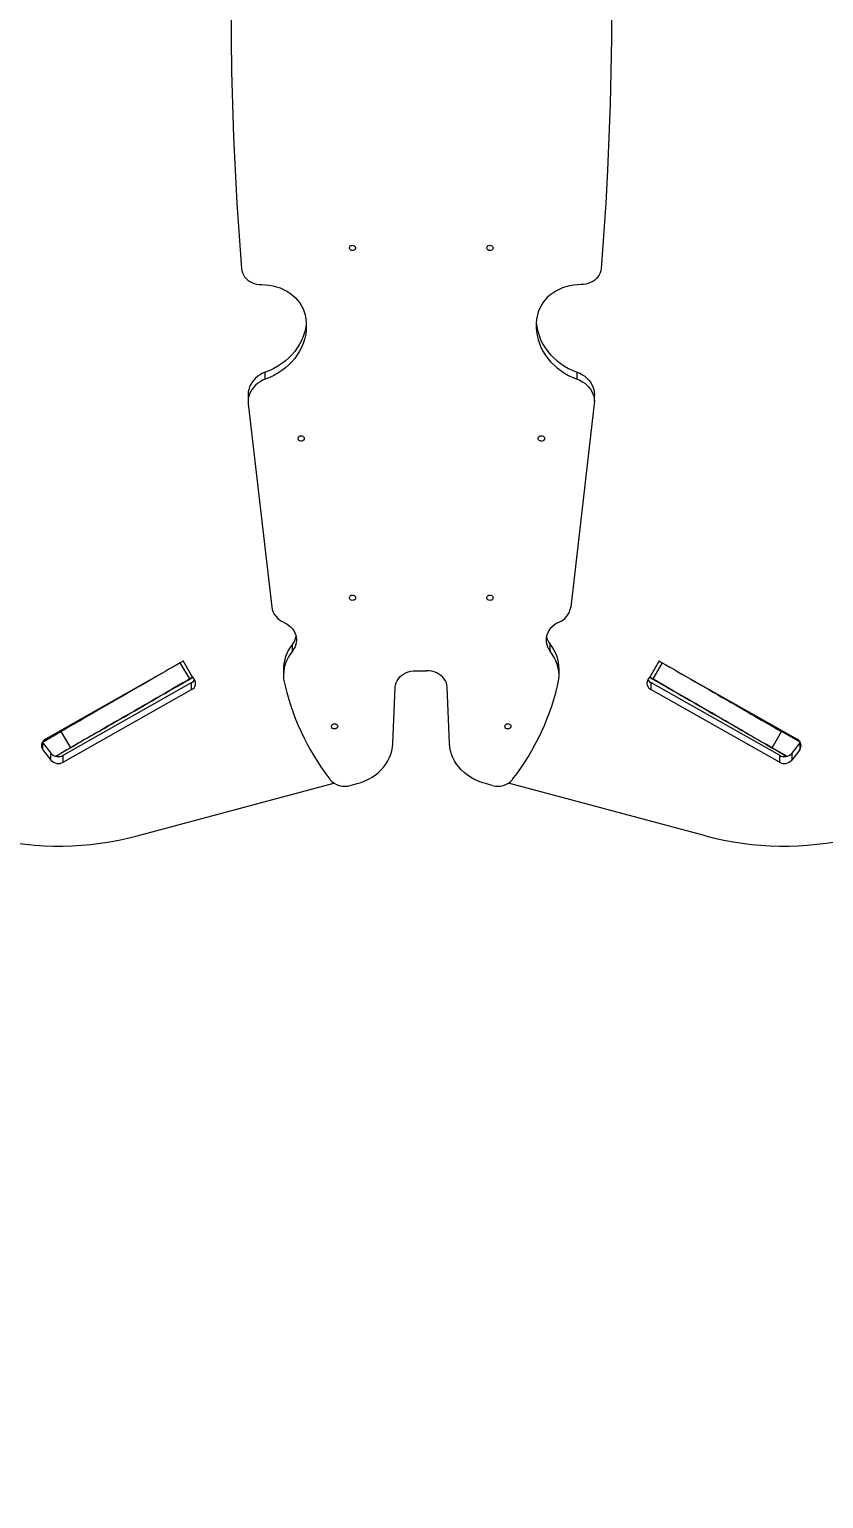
# Model space of a CAD drawing. Header units: millimetres. Extents: x -8422 to 28150, y -6982 to 5510.
# Drawn here: x -1026 to -139, y -2761 to -1119 of the extents above; entities that cross this region are included whole.
import ezdxf

# ---------------------------------------------------------------- set-up
doc = ezdxf.new("R2010")
doc.units = ezdxf.units.MM
for name, color, linetype in [('DIKOM_ОБЪЕКТ', 7, 'Continuous'), ('DIKOM_РАЗМЕР_ЗОНА', 7, 'Continuous'), ('DIKOM_РАЗМЕР_ОБЪЕКТА', 7, 'Continuous')]:
    doc.layers.add(name, color=color, linetype=linetype)
doc.styles.add('style1', font='arial.ttf', dxfattribs={"width": 0.8})
doc.dimstyles.new('1-50', dxfattribs={"dimtxt": 300, "dimasz": 200, "dimexe": 100, "dimexo": 0, "dimgap": 100, "dimtad": 1, "dimdec": 0, "dimtxsty": 'style1', "dimcen": 0, "dimclrd": 7, "dimclre": 7, "dimadec": 1, "dimazin": 2, "dimtfac": 1, "dimtdec": 0, "dimtmove": 1, "dimatfit": 3, "dimfxl": 0, "dimlwd": 25, "dimlwe": 18, "dimarcsym": 0})

# ---------------------------------------------------------------- blocks, each defined once
blk = doc.blocks.new('*D0')
at = {"layer": 'Defpoints', "color": 0, "transparency": 16777216}
for p in [(1363.3, 4015), (-6011, -2710), (-2661.5, -2710)]:
    blk.add_point(p, dxfattribs=at)
at = {"layer": 'DIKOM_РАЗМЕР_ОБЪЕКТА', "color": 7, "lineweight": 18, "transparency": 16777216}
for p, q in [((1363.3, 4015), (-6111, 4015)), ((-2661.5, -2710), (-6111, -2710))]:
    blk.add_line(p, q, dxfattribs=at)
at = {"layer": 'DIKOM_РАЗМЕР_ОБЪЕКТА', "color": 7, "lineweight": 25, "transparency": 16777216}
blk.add_line((-6011, 3815), (-6011, -2510), dxfattribs=at)
at = {"layer": 'DIKOM_РАЗМЕР_ОБЪЕКТА', "color": 7, "transparency": 16777216}
for points in [[(-6044.3, 3815), (-5977.6, 3815), (-6011, 4015)], [(-6044.3, -2510), (-5977.6, -2510), (-6011, -2710)]]:
    blk.add_solid(points, dxfattribs=at)
at = {"layer": 'DIKOM_РАЗМЕР_ОБЪЕКТА', "color": 0, "transparency": 16777216, "insert": (-6264.1, 652.5), "char_height": 300, "attachment_point": 5, "rotation": 90, "style": 'style1'}
blk.add_mtext('6700', dxfattribs=at)
blk = doc.blocks.new('*D1')
at = {"layer": 'Defpoints', "color": 0, "transparency": 16777216}
for p in [(-5348.3, 1737), (6047.5, 1360.2), (6047.5, -3315.3)]:
    blk.add_point(p, dxfattribs=at)
at = {"layer": 'DIKOM_РАЗМЕР_ОБЪЕКТА', "color": 7, "lineweight": 18, "transparency": 16777216}
for p, q in [((-5348.3, 1737), (-5348.3, -3415.3)), ((6047.5, 1360.2), (6047.5, -3415.3))]:
    blk.add_line(p, q, dxfattribs=at)
at = {"layer": 'DIKOM_РАЗМЕР_ОБЪЕКТА', "color": 7, "lineweight": 25, "transparency": 16777216}
blk.add_line((-5148.3, -3315.3), (5847.5, -3315.3), dxfattribs=at)
at = {"layer": 'DIKOM_РАЗМЕР_ОБЪЕКТА', "color": 7, "transparency": 16777216}
for points in [[(-5148.3, -3282), (-5148.3, -3348.7), (-5348.3, -3315.3)], [(5847.5, -3282), (5847.5, -3348.7), (6047.5, -3315.3)]]:
    blk.add_solid(points, dxfattribs=at)
at = {"layer": 'DIKOM_РАЗМЕР_ОБЪЕКТА', "color": 0, "transparency": 16777216, "insert": (349.6, -3062.2), "char_height": 300, "attachment_point": 5, "style": 'style1'}
blk.add_mtext('11400', dxfattribs=at)
blk = doc.blocks.new('*D2')
at = {"layer": 'Defpoints', "color": 0, "transparency": 16777216}
for p in [(8043.9, 833.9), (-7345.5, 649), (8043.9, -5007.3)]:
    blk.add_point(p, dxfattribs=at)
at = {"layer": 'DIKOM_РАЗМЕР_ЗОНА', "color": 7, "lineweight": 18, "transparency": 16777216}
for p, q in [((8043.9, 833.9), (8043.9, -5107.3)), ((-7345.5, 649), (-7345.5, -5107.3))]:
    blk.add_line(p, q, dxfattribs=at)
at = {"layer": 'DIKOM_РАЗМЕР_ЗОНА', "color": 7, "lineweight": 25, "transparency": 16777216}
blk.add_line((-7145.5, -5007.3), (7843.9, -5007.3), dxfattribs=at)
at = {"layer": 'DIKOM_РАЗМЕР_ЗОНА', "color": 7, "transparency": 16777216}
for points in [[(-7145.5, -4974), (-7145.5, -5040.7), (-7345.5, -5007.3)], [(7843.9, -4974), (7843.9, -5040.7), (8043.9, -5007.3)]]:
    blk.add_solid(points, dxfattribs=at)
at = {"layer": 'DIKOM_РАЗМЕР_ЗОНА', "color": 0, "transparency": 16777216, "insert": (349.2, -4754.2), "char_height": 300, "attachment_point": 5, "style": 'style1'}
blk.add_mtext('15400', dxfattribs=at)
blk = doc.blocks.new('*D3')
at = {"layer": 'Defpoints', "color": 0, "transparency": 16777216}
for p in [(620.2, 5510), (-7972, -4607.5), (-3279.2, -4607.5)]:
    blk.add_point(p, dxfattribs=at)
at = {"layer": 'DIKOM_РАЗМЕР_ЗОНА', "color": 7, "lineweight": 18, "transparency": 16777216}
for p, q in [((620.2, 5510), (-8072, 5510)), ((-3279.2, -4607.5), (-8072, -4607.5))]:
    blk.add_line(p, q, dxfattribs=at)
at = {"layer": 'DIKOM_РАЗМЕР_ЗОНА', "color": 7, "lineweight": 25, "transparency": 16777216}
blk.add_line((-7972, 5310), (-7972, -4407.5), dxfattribs=at)
at = {"layer": 'DIKOM_РАЗМЕР_ЗОНА', "color": 7, "transparency": 16777216}
for points in [[(-8005.3, 5310), (-7938.6, 5310), (-7972, 5510)], [(-8005.3, -4407.5), (-7938.6, -4407.5), (-7972, -4607.5)]]:
    blk.add_solid(points, dxfattribs=at)
at = {"layer": 'DIKOM_РАЗМЕР_ЗОНА', "color": 0, "transparency": 16777216, "insert": (-8225.1, 451.3), "char_height": 300, "attachment_point": 5, "rotation": 90, "style": 'style1'}
blk.add_mtext('10100', dxfattribs=at)

msp = doc.modelspace()

# ---------------------------------------------------------------- linework, layer by layer
at = {"layer": 'DIKOM_ОБЪЕКТ', "color": 7, "linetype": 'Continuous', "lineweight": 15}
for p, q in [((-762.8, -1509.9), (-762.8, -1502.2)), ((-414.4, -1509.9), (-414.4, -1502.2)), ((-782, -1527.3), (-782, -1535)), ((-395.2, -1535), (-395.2, -1527.3)), ((-781.8, -1537.7), (-755.7, -1764.8)), ((-395.4, -1537.7), (-421.6, -1764.8)), ((-732.5, -1813.9), (-732.5, -1806.1)), ((-444.7, -1813.9), (-444.7, -1806.1)), ((-878.7, -1839), (-1008.4, -1912.5)), ((-847.3, -1845.1), (-857.8, -1826.9)), ((-844, -1843.2), (-854.5, -1825)), ((-742.6, -1834.1), (-742.6, -1841.9)), ((-594.6, -1836.1), (-582.6, -1836.1)), ((-434.7, -1841.8), (-434.7, -1834.1)), ((-322.7, -1825), (-333.2, -1843.2)), ((-319.4, -1826.9), (-329.9, -1845.1)), ((-298.5, -1839), (-168.7, -1912.5)), ((-988.6, -1930.4), (-845.1, -1849.2)), ((-893.3, -1847.4), (-893.3, -1847.3)), ((-892.6, -1847.1), (-892.7, -1846.9)), ((-863.6, -1854.6), (-848.3, -1845.7)), ((-845.1, -1857), (-845.1, -1849.2)), ((-842.3, -1845.1), (-844.5, -1842.3)), ((-620.3, -1917.3), (-617.6, -1854.4)), ((-557, -1917.3), (-559.6, -1854.4)), ((-334.9, -1845.1), (-332.6, -1842.3)), ((-332, -1849.2), (-332, -1857)), ((-188.6, -1930.4), (-332, -1849.2)), ((-313.5, -1854.6), (-328.9, -1845.7)), ((-988.6, -1938.2), (-845.1, -1857)), ((-866.1, -1856), (-866.1, -1856)), ((-188.6, -1938.2), (-332, -1857)), ((-311, -1856), (-311, -1856)), ((-938.9, -1873.1), (-938.6, -1873.6)), ((-938.9, -1873.1), (-938.6, -1873.6)), ((-938.6, -1873.6), (-938.6, -1873.6)), ((-238.6, -1873.6), (-238.3, -1873.1)), ((-238.5, -1873.6), (-238.2, -1873.1)), ((-1011.8, -1915.9), (-991.1, -1903.9)), ((-991.1, -1903.9), (-980.6, -1922.1)), ((-949.7, -1904.3), (-949.7, -1904.3)), ((-227.4, -1904.3), (-227.4, -1904.3)), ((-196.6, -1922.1), (-186.1, -1903.9)), ((-165.4, -1915.9), (-186.1, -1903.9)), ((-1011.8, -1915.8), (-1011.3, -1916.6)), ((-1011.3, -1924.4), (-1011.3, -1916.6)), ((-1011.3, -1916.6), (-1002.4, -1928)), ((-996.9, -1931.5), (-976.1, -1919.5)), ((-977, -1920.1), (-973.6, -1918.1)), ((-976.1, -1919.5), (-976.1, -1919.5)), ((-200.1, -1920.1), (-203.6, -1918.1)), ((-180.3, -1931.5), (-201.1, -1919.5)), ((-201.1, -1919.5), (-201.1, -1919.5)), ((-165.9, -1916.6), (-174.7, -1928)), ((-165.3, -1915.8), (-165.9, -1916.6)), ((-165.9, -1916.6), (-165.9, -1924.4)), ((-1011.3, -1924.4), (-1002.4, -1935.8)), ((-1002.4, -1935.8), (-1002.4, -1928)), ((-988.6, -1938.2), (-988.6, -1930.4)), ((-188.6, -1930.4), (-188.6, -1938.2)), ((-165.9, -1924.4), (-174.7, -1935.8)), ((-174.7, -1928), (-174.7, -1935.8)), ((-906.1, -2020.3), (-686.1, -1961.4)), ((-668, -1964.2), (-660.2, -1962.1)), ((-509.3, -1964.2), (-517, -1962.1)), ((-271, -2020.3), (-491.1, -1961.4))]:
    msp.add_line(p, q, dxfattribs=at)
at = {"layer": 'DIKOM_ОБЪЕКТ', "color": 7, "linetype": 'Continuous', "lineweight": 15, "flags": 128}
for points in [[(-800.3, -1018.6), (-800.9, -1055.4), (-801.1, -1092.3), (-801, -1129.1), (-800.5, -1165.9), (-799.6, -1202.7), (-798.3, -1239.5), (-796.6, -1276.3), (-794.6, -1313.1), (-792.2, -1349.9), (-789.4, -1386.6)], [(-376.9, -1018.6), (-376.3, -1055.4), (-376.1, -1092.3), (-376.2, -1129.1), (-376.7, -1165.9), (-377.7, -1202.7), (-378.9, -1239.5), (-380.6, -1276.3), (-382.6, -1313.1), (-385, -1349.9), (-387.8, -1386.6)], [(-661.9, -1363.3), (-662.1, -1364.3), (-662.6, -1365.2), (-663.5, -1365.8), (-664.5, -1366.2), (-665.7, -1366.3), (-666.8, -1366.1), (-667.7, -1365.5), (-668.4, -1364.8), (-668.8, -1363.8), (-668.8, -1362.8), (-668.4, -1361.9), (-667.7, -1361.1), (-666.8, -1360.6), (-665.7, -1360.3), (-664.5, -1360.4), (-663.5, -1360.8), (-662.6, -1361.5), (-662.1, -1362.4), (-661.9, -1363.3)], [(-508.3, -1363.3), (-508.5, -1364.3), (-509.1, -1365.2), (-509.9, -1365.8), (-511, -1366.2), (-512.1, -1366.3), (-513.3, -1366.1), (-514.2, -1365.5), (-514.9, -1364.8), (-515.3, -1363.8), (-515.3, -1362.8), (-514.9, -1361.9), (-514.2, -1361.1), (-513.3, -1360.6), (-512.1, -1360.3), (-511, -1360.4), (-509.9, -1360.8), (-509.1, -1361.5), (-508.5, -1362.4), (-508.3, -1363.3)], [(-789.4, -1386.6), (-789, -1389), (-788.3, -1391.3), (-787.3, -1393.5), (-785.9, -1395.6), (-784.2, -1397.6), (-782.3, -1399.3), (-780.1, -1400.8), (-777.7, -1402.1), (-775.2, -1403.1), (-772.5, -1403.8), (-769.7, -1404.2), (-766.9, -1404.3)], [(-387.8, -1386.6), (-388.2, -1389), (-388.9, -1391.3), (-389.9, -1393.5), (-391.3, -1395.6), (-393, -1397.6), (-394.9, -1399.3), (-397.1, -1400.8), (-399.5, -1402.1), (-402, -1403.1), (-404.7, -1403.8), (-407.5, -1404.2), (-410.3, -1404.3)], [(-766.9, -1404.3), (-762.7, -1404.5), (-758.5, -1404.9), (-754.3, -1405.6), (-750.3, -1406.7), (-746.3, -1408), (-742.5, -1409.7), (-738.9, -1411.6), (-735.5, -1413.8), (-732.3, -1416.2), (-729.4, -1418.8), (-726.8, -1421.7), (-724.4, -1424.7), (-722.4, -1427.9), (-720.7, -1431.2), (-719.4, -1434.7), (-718.4, -1438.2)], [(-410.3, -1404.3), (-414.5, -1404.5), (-418.7, -1404.9), (-422.9, -1405.6), (-427, -1406.7), (-430.9, -1408), (-434.7, -1409.7), (-438.3, -1411.6), (-441.7, -1413.8), (-444.9, -1416.2), (-447.8, -1418.8), (-450.5, -1421.7), (-452.8, -1424.7), (-454.8, -1427.9), (-456.5, -1431.2), (-457.9, -1434.7), (-458.8, -1438.2)], [(-718.4, -1438.2), (-717.5, -1442.8), (-717.1, -1447.4), (-717, -1452), (-717.3, -1456.6), (-718, -1461.2), (-719.1, -1465.7), (-720.5, -1470.2), (-722.3, -1474.5), (-724.5, -1478.7), (-727.1, -1482.8), (-729.9, -1486.7), (-733.1, -1490.5), (-736.6, -1494), (-740.4, -1497.3), (-744.4, -1500.4), (-748.7, -1503.2), (-753.2, -1505.7), (-757.9, -1508), (-762.8, -1509.9)], [(-458.8, -1438.2), (-459.7, -1442.8), (-460.2, -1447.4), (-460.2, -1452), (-459.9, -1456.6), (-459.2, -1461.2), (-458.1, -1465.7), (-456.7, -1470.2), (-454.9, -1474.5), (-452.7, -1478.7), (-450.2, -1482.8), (-447.3, -1486.7), (-444.1, -1490.5), (-440.6, -1494), (-436.9, -1497.3), (-432.8, -1500.4), (-428.5, -1503.2), (-424, -1505.7), (-419.3, -1508), (-414.4, -1509.9)], [(-717.1, -1446.7), (-717.3, -1448.8), (-718, -1453.4), (-719.1, -1457.9), (-720.5, -1462.4), (-722.3, -1466.7), (-724.5, -1471), (-727.1, -1475), (-729.9, -1479), (-733.1, -1482.7), (-736.6, -1486.2), (-740.4, -1489.5), (-744.4, -1492.6), (-748.7, -1495.4), (-753.2, -1497.9), (-757.9, -1500.2), (-762.8, -1502.2)], [(-460.1, -1446.7), (-459.9, -1448.8), (-459.2, -1453.4), (-458.1, -1457.9), (-456.7, -1462.4), (-454.9, -1466.7), (-452.7, -1471), (-450.2, -1475), (-447.3, -1479), (-444.1, -1482.7), (-440.6, -1486.2), (-436.9, -1489.5), (-432.8, -1492.6), (-428.5, -1495.4), (-424, -1497.9), (-419.3, -1500.2), (-414.4, -1502.2)], [(-762.8, -1502.2), (-765.8, -1503.4), (-768.6, -1505), (-771.2, -1506.8), (-773.6, -1508.8), (-775.8, -1511), (-777.6, -1513.4), (-779.1, -1515.9), (-780.4, -1518.6), (-781.3, -1521.4), (-781.8, -1524.2), (-782, -1527.1), (-782, -1527.3)], [(-762.8, -1509.9), (-765.8, -1511.2), (-768.6, -1512.8), (-771.2, -1514.5), (-773.6, -1516.6), (-775.8, -1518.8), (-777.6, -1521.2), (-779.1, -1523.7), (-780.4, -1526.4), (-781.3, -1529.1), (-781.8, -1532), (-782, -1534.8), (-781.8, -1537.7)], [(-414.4, -1502.2), (-411.4, -1503.4), (-408.6, -1505), (-406, -1506.8), (-403.6, -1508.8), (-401.5, -1511), (-399.6, -1513.4), (-398.1, -1515.9), (-396.9, -1518.6), (-396, -1521.4), (-395.4, -1524.2), (-395.2, -1527.1), (-395.2, -1527.3)], [(-414.4, -1509.9), (-411.4, -1511.2), (-408.6, -1512.8), (-406, -1514.5), (-403.6, -1516.6), (-401.5, -1518.8), (-399.6, -1521.2), (-398.1, -1523.7), (-396.9, -1526.4), (-396, -1529.1), (-395.4, -1532), (-395.2, -1534.8), (-395.4, -1537.7)], [(-719.3, -1576.3), (-719.5, -1577.2), (-720, -1578.1), (-720.9, -1578.8), (-721.9, -1579.2), (-723.1, -1579.3), (-724.2, -1579), (-725.2, -1578.5), (-725.9, -1577.7), (-726.2, -1576.8), (-726.2, -1575.8), (-725.9, -1574.8), (-725.2, -1574.1), (-724.2, -1573.5), (-723.1, -1573.3), (-721.9, -1573.4), (-720.9, -1573.8), (-720, -1574.4), (-719.5, -1575.3), (-719.3, -1576.3)], [(-450.9, -1576.3), (-451.1, -1577.2), (-451.7, -1578.1), (-452.5, -1578.8), (-453.6, -1579.2), (-454.7, -1579.3), (-455.8, -1579), (-456.8, -1578.5), (-457.5, -1577.7), (-457.9, -1576.8), (-457.9, -1575.8), (-457.5, -1574.8), (-456.8, -1574.1), (-455.8, -1573.5), (-454.7, -1573.3), (-453.6, -1573.4), (-452.5, -1573.8), (-451.7, -1574.4), (-451.1, -1575.3), (-450.9, -1576.3)], [(-661.9, -1754.3), (-662.1, -1755.3), (-662.6, -1756.2), (-663.5, -1756.9), (-664.5, -1757.2), (-665.7, -1757.3), (-666.8, -1757.1), (-667.7, -1756.5), (-668.5, -1755.8), (-668.8, -1754.8), (-668.8, -1753.9), (-668.5, -1752.9), (-667.7, -1752.1), (-666.8, -1751.6), (-665.7, -1751.4), (-664.5, -1751.4), (-663.5, -1751.8), (-662.6, -1752.5), (-662.1, -1753.4), (-661.9, -1754.3)], [(-508.4, -1754.3), (-508.5, -1755.3), (-509.1, -1756.2), (-509.9, -1756.9), (-511, -1757.2), (-512.1, -1757.3), (-513.3, -1757.1), (-514.2, -1756.5), (-514.9, -1755.8), (-515.3, -1754.8), (-515.3, -1753.9), (-514.9, -1752.9), (-514.2, -1752.1), (-513.3, -1751.6), (-512.1, -1751.4), (-511, -1751.4), (-509.9, -1751.8), (-509.1, -1752.5), (-508.5, -1753.4), (-508.4, -1754.3)], [(-742.1, -1781.8), (-739.4, -1783.1), (-736.9, -1784.8), (-734.7, -1786.7), (-732.7, -1788.7), (-731.1, -1791), (-729.8, -1793.4), (-728.8, -1796), (-728.2, -1798.6), (-728, -1801.3), (-728.2, -1804), (-728.7, -1806.6), (-729.6, -1809.2), (-730.9, -1811.6), (-732.5, -1813.9)], [(-435.1, -1781.8), (-437.8, -1783.1), (-440.3, -1784.8), (-442.5, -1786.7), (-444.5, -1788.7), (-446.1, -1791), (-447.4, -1793.4), (-448.4, -1796), (-449, -1798.6), (-449.2, -1801.3), (-449, -1804), (-448.5, -1806.6), (-447.6, -1809.2), (-446.3, -1811.6), (-444.7, -1813.9)], [(-857.8, -1826.9), (-861.8, -1829.3), (-866.1, -1831.8), (-870.5, -1834.3), (-875.1, -1837), (-879.8, -1839.7), (-884.6, -1842.5), (-889.5, -1845.3), (-894.5, -1848.2), (-899.5, -1851.1), (-904.6, -1854), (-909.7, -1856.9), (-914.8, -1859.9), (-919.8, -1862.8), (-924.9, -1865.7), (-929.8, -1868.5), (-934.7, -1871.4), (-939.5, -1874.1), (-944.1, -1876.8), (-948.7, -1879.4), (-953, -1882), (-957.2, -1884.4), (-961.3, -1886.7), (-965.1, -1888.9), (-968.7, -1891), (-972.1, -1892.9), (-975.2, -1894.7), (-978.1, -1896.4), (-980.7, -1897.9), (-983, -1899.3), (-985.1, -1900.4), (-986.8, -1901.5), (-988.3, -1902.3), (-989.5, -1903), (-990.3, -1903.5), (-990.9, -1903.8), (-991.1, -1903.9), (-991.1, -1903.9)], [(-854.5, -1825), (-854.5, -1825.1), (-854.9, -1825.3), (-855.6, -1825.7), (-856.5, -1826.2), (-857.8, -1826.9)], [(-617.6, -1854.4), (-617.3, -1851.9), (-616.6, -1849.5), (-615.6, -1847.2), (-614.2, -1845), (-612.5, -1842.9), (-610.5, -1841.1), (-608.3, -1839.6), (-605.8, -1838.3), (-603.2, -1837.2), (-600.4, -1836.5), (-597.5, -1836.1), (-594.6, -1836.1)], [(-559.6, -1854.4), (-559.9, -1851.9), (-560.6, -1849.5), (-561.6, -1847.2), (-563, -1845), (-564.7, -1842.9), (-566.7, -1841.1), (-568.9, -1839.6), (-571.4, -1838.3), (-574.1, -1837.2), (-576.8, -1836.5), (-579.7, -1836.1), (-582.6, -1836.1)], [(-322.7, -1825), (-322.6, -1825.1), (-322.3, -1825.3), (-321.6, -1825.7), (-320.6, -1826.2), (-319.4, -1826.9)], [(-319.4, -1826.9), (-315.3, -1829.3), (-311.1, -1831.8), (-306.6, -1834.3), (-302.1, -1837), (-297.4, -1839.7), (-292.6, -1842.5), (-287.6, -1845.3), (-282.7, -1848.2), (-277.6, -1851.1), (-272.6, -1854), (-267.5, -1856.9), (-262.4, -1859.9), (-257.3, -1862.8), (-252.3, -1865.7), (-247.4, -1868.5), (-242.5, -1871.4), (-237.7, -1874.1), (-233, -1876.8), (-228.5, -1879.4), (-224.1, -1882), (-219.9, -1884.4), (-215.9, -1886.7), (-212.1, -1888.9), (-208.5, -1891), (-205.1, -1892.9), (-202, -1894.7), (-199.1, -1896.4), (-196.5, -1897.9), (-194.2, -1899.3), (-192.1, -1900.4), (-190.3, -1901.5), (-188.9, -1902.3), (-187.7, -1903), (-186.9, -1903.5), (-186.3, -1903.8), (-186.1, -1903.9), (-186.1, -1903.9)], [(-847.3, -1845.1), (-851.3, -1847.5), (-855.6, -1849.9), (-860, -1852.5), (-864.6, -1855.1), (-869.3, -1857.9), (-874.1, -1860.6), (-879, -1863.5), (-884, -1866.3), (-889, -1869.3), (-894.1, -1872.2), (-899.2, -1875.1), (-904.3, -1878.1), (-909.3, -1881), (-914.4, -1883.9), (-919.3, -1886.7), (-924.2, -1889.6), (-929, -1892.3), (-933.6, -1895), (-938.2, -1897.6), (-942.5, -1900.1), (-946.7, -1902.6), (-950.8, -1904.9), (-954.6, -1907.1), (-958.2, -1909.2), (-961.6, -1911.1), (-964.7, -1912.9), (-967.6, -1914.6), (-970.2, -1916.1), (-972.5, -1917.4), (-974.6, -1918.6), (-976.3, -1919.7), (-977.8, -1920.5), (-979, -1921.2), (-979.8, -1921.7), (-980.4, -1922), (-980.6, -1922.1), (-980.5, -1922.1), (-980.1, -1921.8), (-979.4, -1921.4), (-978.4, -1920.8), (-977, -1920.1)], [(-949.7, -1904.3), (-949.6, -1904.2), (-949.1, -1904), (-948.3, -1903.5), (-947.3, -1902.9), (-945.9, -1902.1), (-944.2, -1901.1), (-942.2, -1900), (-940, -1898.7), (-937.5, -1897.2), (-934.7, -1895.6), (-931.6, -1893.8), (-928.3, -1891.9), (-924.8, -1889.9), (-921, -1887.8), (-917.1, -1885.5), (-913, -1883.1), (-908.7, -1880.6), (-904.2, -1878), (-899.6, -1875.4), (-894.9, -1872.6), (-890, -1869.9), (-885.1, -1867), (-880.2, -1864.1), (-875.1, -1861.2), (-870.1, -1858.3), (-865, -1855.4), (-859.9, -1852.5), (-854.9, -1849.6), (-849.9, -1846.7), (-845, -1843.9), (-843.8, -1843.2)], [(-863.6, -1854.6), (-864.7, -1855.2), (-865.7, -1855.8), (-866.4, -1856.2), (-866.9, -1856.5), (-867.1, -1856.6), (-867, -1856.5), (-866.7, -1856.4), (-866.1, -1856)], [(-843.8, -1843.2), (-846.7, -1844.8), (-852.9, -1848.4), (-859.4, -1852.1), (-866.1, -1856)], [(-848.3, -1845.7), (-846.9, -1844.9), (-845.8, -1844.3), (-844.9, -1843.8), (-844.3, -1843.4), (-844, -1843.2), (-844, -1843.3), (-844.4, -1843.5), (-845.1, -1843.9), (-846, -1844.4), (-847.3, -1845.1)], [(-227.4, -1904.3), (-227.6, -1904.2), (-228.1, -1904), (-228.8, -1903.5), (-229.9, -1902.9), (-231.3, -1902.1), (-233, -1901.1), (-234.9, -1900), (-237.2, -1898.7), (-239.7, -1897.2), (-242.5, -1895.6), (-245.6, -1893.8), (-248.9, -1891.9), (-252.4, -1889.9), (-256.1, -1887.8), (-260.1, -1885.5), (-264.2, -1883.1), (-268.5, -1880.6), (-273, -1878), (-277.6, -1875.4), (-282.3, -1872.6), (-287.1, -1869.9), (-292, -1867), (-297, -1864.1), (-302, -1861.2), (-307.1, -1858.3), (-312.2, -1855.4), (-317.2, -1852.5), (-322.3, -1849.6), (-327.2, -1846.7), (-332.2, -1843.9), (-333.3, -1843.2)], [(-333.3, -1843.2), (-330.5, -1844.8), (-324.3, -1848.4), (-317.8, -1852.1), (-311, -1856)], [(-328.9, -1845.7), (-330.2, -1844.9), (-331.4, -1844.3), (-332.3, -1843.8), (-332.9, -1843.4), (-333.2, -1843.2), (-333.1, -1843.3), (-332.8, -1843.5), (-332.1, -1843.9), (-331.1, -1844.4), (-329.9, -1845.1)], [(-329.9, -1845.1), (-325.8, -1847.5), (-321.6, -1849.9), (-317.1, -1852.5), (-312.6, -1855.1), (-307.9, -1857.9), (-303.1, -1860.6), (-298.1, -1863.5), (-293.2, -1866.3), (-288.1, -1869.3), (-283.1, -1872.2), (-278, -1875.1), (-272.9, -1878.1), (-267.8, -1881), (-262.8, -1883.9), (-257.9, -1886.7), (-253, -1889.6), (-248.2, -1892.3), (-243.5, -1895), (-239, -1897.6), (-234.6, -1900.1), (-230.4, -1902.6), (-226.4, -1904.9), (-222.6, -1907.1), (-219, -1909.2), (-215.6, -1911.1), (-212.5, -1912.9), (-209.6, -1914.6), (-207, -1916.1), (-204.7, -1917.4), (-202.6, -1918.6), (-200.8, -1919.7), (-199.4, -1920.5), (-198.2, -1921.2), (-197.4, -1921.7), (-196.8, -1922), (-196.6, -1922.1), (-196.7, -1922.1), (-197.1, -1921.8), (-197.8, -1921.4), (-198.8, -1920.8), (-200.1, -1920.1)], [(-313.5, -1854.6), (-312.4, -1855.2), (-311.5, -1855.8), (-310.8, -1856.2), (-310.3, -1856.5), (-310.1, -1856.6), (-310.1, -1856.5), (-310.5, -1856.4), (-311, -1856)], [(-881.8, -1865.1), (-881.9, -1865.2), (-882.4, -1865.4), (-883.1, -1865.9), (-884, -1866.4), (-885, -1867), (-886, -1867.5), (-886.8, -1868), (-887.5, -1868.4), (-887.8, -1868.5), (-887.8, -1868.5), (-887.5, -1868.4), (-886.8, -1868), (-886, -1867.5), (-885, -1867), (-884, -1866.4), (-883.1, -1865.9), (-882.4, -1865.4), (-881.9, -1865.2), (-881.8, -1865.1)], [(-881.6, -1865), (-881.8, -1865.1), (-882.2, -1865.3), (-883, -1865.8), (-883.9, -1866.3), (-884.9, -1866.9), (-885.9, -1867.4), (-886.7, -1867.9), (-887.3, -1868.3), (-887.6, -1868.4), (-887.6, -1868.4), (-887.3, -1868.3), (-886.7, -1867.9), (-885.9, -1867.4), (-884.9, -1866.9), (-883.9, -1866.3), (-883, -1865.8), (-882.2, -1865.3), (-881.8, -1865.1), (-881.6, -1865)], [(-295.6, -1865), (-295.4, -1865.1), (-294.9, -1865.3), (-294.2, -1865.8), (-293.3, -1866.3), (-292.3, -1866.9), (-291.3, -1867.4), (-290.5, -1867.9), (-289.9, -1868.3), (-289.5, -1868.4), (-289.5, -1868.4), (-289.9, -1868.3), (-290.5, -1867.9), (-291.3, -1867.4), (-292.3, -1866.9), (-293.3, -1866.3), (-294.2, -1865.8), (-294.9, -1865.3), (-295.4, -1865.1), (-295.6, -1865)], [(-295.4, -1865.1), (-295.3, -1865.2), (-294.8, -1865.4), (-294, -1865.9), (-293.1, -1866.4), (-292.1, -1867), (-291.2, -1867.5), (-290.3, -1868), (-289.7, -1868.4), (-289.4, -1868.5), (-289.4, -1868.5), (-289.7, -1868.4), (-290.3, -1868), (-291.2, -1867.5), (-292.1, -1867), (-293.1, -1866.4), (-294, -1865.9), (-294.8, -1865.4), (-295.3, -1865.2), (-295.4, -1865.1)], [(-895.1, -1872.8), (-895.3, -1872.9), (-895.8, -1873.2), (-896.5, -1873.6), (-897.4, -1874.1), (-898.4, -1874.7), (-899.4, -1875.2), (-900.2, -1875.7), (-900.8, -1876.1), (-901.2, -1876.3), (-901.2, -1876.3), (-900.8, -1876.1), (-900.2, -1875.7), (-899.4, -1875.2), (-898.4, -1874.7), (-897.4, -1874.1), (-896.5, -1873.6), (-895.8, -1873.2), (-895.3, -1872.9), (-895.1, -1872.8)], [(-282, -1872.8), (-281.9, -1872.9), (-281.4, -1873.2), (-280.7, -1873.6), (-279.7, -1874.1), (-278.7, -1874.7), (-277.8, -1875.2), (-276.9, -1875.7), (-276.3, -1876.1), (-276, -1876.3), (-276, -1876.3), (-276.3, -1876.1), (-276.9, -1875.7), (-277.8, -1875.2), (-278.7, -1874.7), (-279.7, -1874.1), (-280.7, -1873.6), (-281.4, -1873.2), (-281.9, -1872.9), (-282, -1872.8)], [(-949.7, -1904.3), (-949.9, -1904.4), (-950.3, -1904.7), (-951.1, -1905.1), (-952.2, -1905.7), (-953.6, -1906.6), (-955.3, -1907.5), (-957.4, -1908.7), (-959.7, -1910.1), (-962.4, -1911.6), (-965.3, -1913.3), (-968.6, -1915.2), (-972.1, -1917.2), (-976, -1919.5), (-980.2, -1921.9), (-984.6, -1924.4), (-989.3, -1927.2), (-994.4, -1930.1), (-996.9, -1931.5)], [(-681.9, -1898.1), (-682.1, -1899), (-682.6, -1899.9), (-683.5, -1900.6), (-684.5, -1901), (-685.7, -1901), (-686.8, -1900.8), (-687.8, -1900.3), (-688.5, -1899.5), (-688.8, -1898.6), (-688.8, -1897.6), (-688.5, -1896.6), (-687.8, -1895.9), (-686.8, -1895.3), (-685.7, -1895.1), (-684.5, -1895.2), (-683.5, -1895.6), (-682.6, -1896.2), (-682.1, -1897.1), (-681.9, -1898.1)], [(-488.4, -1898.1), (-488.5, -1899), (-489.1, -1899.9), (-489.9, -1900.6), (-491, -1901), (-492.1, -1901), (-493.3, -1900.8), (-494.2, -1900.3), (-494.9, -1899.5), (-495.3, -1898.6), (-495.3, -1897.6), (-494.9, -1896.6), (-494.2, -1895.9), (-493.3, -1895.3), (-492.1, -1895.1), (-491, -1895.2), (-489.9, -1895.6), (-489.1, -1896.2), (-488.5, -1897.1), (-488.4, -1898.1)], [(-227.4, -1904.3), (-227.3, -1904.4), (-226.8, -1904.7), (-226, -1905.1), (-225, -1905.7), (-223.5, -1906.6), (-221.8, -1907.5), (-219.8, -1908.7), (-217.5, -1910.1), (-214.8, -1911.6), (-211.9, -1913.3), (-208.6, -1915.2), (-205, -1917.2), (-201.2, -1919.5), (-197, -1921.9), (-192.6, -1924.4), (-187.8, -1927.2), (-182.8, -1930.1), (-180.3, -1931.5)], [(-976.1, -1919.5), (-975, -1918.9), (-974.1, -1918.4), (-973.4, -1917.9), (-972.9, -1917.7), (-972.7, -1917.5), (-972.7, -1917.6), (-973, -1917.7), (-973.6, -1918.1)], [(-660.2, -1962.1), (-655.8, -1960.8), (-651.5, -1959.1), (-647.5, -1957.1), (-643.6, -1954.9), (-639.9, -1952.4), (-636.5, -1949.7), (-633.4, -1946.7), (-630.5, -1943.5), (-628, -1940.2), (-625.8, -1936.6), (-624, -1932.9), (-622.5, -1929.2), (-621.4, -1925.3), (-620.6, -1921.3), (-620.3, -1917.3)], [(-517, -1962.1), (-521.4, -1960.8), (-525.7, -1959.1), (-529.8, -1957.1), (-533.7, -1954.9), (-537.3, -1952.4), (-540.7, -1949.7), (-543.9, -1946.7), (-546.7, -1943.5), (-549.2, -1940.2), (-551.4, -1936.6), (-553.3, -1932.9), (-554.7, -1929.2), (-555.9, -1925.3), (-556.6, -1921.3), (-557, -1917.3)], [(-201.1, -1919.5), (-202.2, -1918.9), (-203.1, -1918.4), (-203.8, -1917.9), (-204.3, -1917.7), (-204.5, -1917.5), (-204.5, -1917.6), (-204.2, -1917.7), (-203.6, -1918.1)]]:
    msp.add_lwpolyline(points, dxfattribs=at)
at = {"layer": 'DIKOM_ОБЪЕКТ', "color": 7, "linetype": 'Continuous', "lineweight": 15}
for centre, radius, start, end in [((-734.1, -1761.5), 21.8, 188.6, 248.4793), ((-443.1, -1761.5), 21.8, 291.5204, 351.3973), ((-697.9, -1834.4), 44.7, 140.7861, 179.5985), ((-748.4, -1793.3), 20.4, 321.0743, 347.9578), ((-428.9, -1793.3), 20.4, 192.0487, 218.924), ((-479.4, -1834.4), 44.7, 0.4079, 39.2121), ((-698.1, -1842.1), 44.5, 140.7372, 184.144), ((-479.2, -1842.1), 44.5, 355.8532, 39.2611), ((-903.5, -1852.6), 0.661, 248.8346, 293.8074), ((-848.6, -1849.9), 7.88, 295.9295, 37.316), ((-849.5, -1841.2), 9.12, 298.8677, 328.728), ((-474.8, -1789.4), 273.4, 191.7846, 217.8574), ((-702.5, -1789.4), 273.5, 322.141, 348.213), ((-328.6, -1849.9), 7.88, 142.684, 244.0705), ((-327.6, -1841.2), 9.12, 211.272, 241.1323), ((-933.4, -1869.5), 0.925, 233.6596, 287.4866), ((-1005, -1919.6), 7.88, 115.9295, 217.316), ((-172.2, -1919.6), 7.88, 322.684, 64.0705), ((-994, -1920.9), 11, 220.4529, 299.7977), ((-994, -1928.6), 11, 220.4529, 299.7977), ((-183.1, -1920.9), 11, 240.2023, 319.5471), ((-183.1, -1928.6), 11, 240.2023, 319.5471), ((-674, -1943.3), 21.8, 219.9739, 286.0477), ((-503.3, -1943.3), 21.8, 253.9528, 320.0252), ((-993.8, -1691.3), 340.6, 256.734, 284.9163), ((-183.4, -1691.3), 340.6, 255.0837, 283.266)]:
    msp.add_arc(centre, radius, start, end, dxfattribs=at)

# ---------------------------------------------------------------- dimensions: what is measured, and where the dimension line sits
at = {"layer": 'DIKOM_РАЗМЕР_ЗОНА'}
dim = msp.add_linear_dim(base=(-7972, -4607.5), p1=(620.2, 5510), p2=(-3279.2, -4607.5), angle=90, text='10100', dimstyle='1-50', override={"dimscale": 1, "dimtix": 0, "dimtofl": 1, "dimtmove": 1, "dimatfit": 3}, dxfattribs=at)
dim.commit()
dim.dimension.update_dxf_attribs({"geometry": '*D3', "text_midpoint": (-8225.1, 451.3)})
dim = msp.add_linear_dim(base=(8043.9, -5007.3), p1=(-7345.5, 649), p2=(8043.9, 833.9), text='15400', dimstyle='1-50', override={"dimscale": 1, "dimtix": 0, "dimtofl": 1, "dimtmove": 1, "dimatfit": 3}, dxfattribs=at)
dim.commit()
dim.dimension.update_dxf_attribs({"geometry": '*D2', "text_midpoint": (349.2, -4754.2)})
at = {"layer": 'DIKOM_РАЗМЕР_ОБЪЕКТА'}
dim = msp.add_linear_dim(base=(-6011, -2710), p1=(1363.3, 4015), p2=(-2661.5, -2710), angle=90, text='6700', dimstyle='1-50', override={"dimscale": 1, "dimtix": 0, "dimtofl": 1, "dimtmove": 1, "dimatfit": 3}, dxfattribs=at)
dim.commit()
dim.dimension.update_dxf_attribs({"geometry": '*D0', "text_midpoint": (-6264.1, 652.5)})
dim = msp.add_linear_dim(base=(6047.5, -3315.3), p1=(-5348.3, 1737), p2=(6047.5, 1360.2), text='11400', dimstyle='1-50', override={"dimscale": 1, "dimtix": 0, "dimtofl": 1, "dimtmove": 1, "dimatfit": 3}, dxfattribs=at)
dim.commit()
dim.dimension.update_dxf_attribs({"geometry": '*D1', "text_midpoint": (349.6, -3062.2)})

doc.saveas('drawing.dxf')
